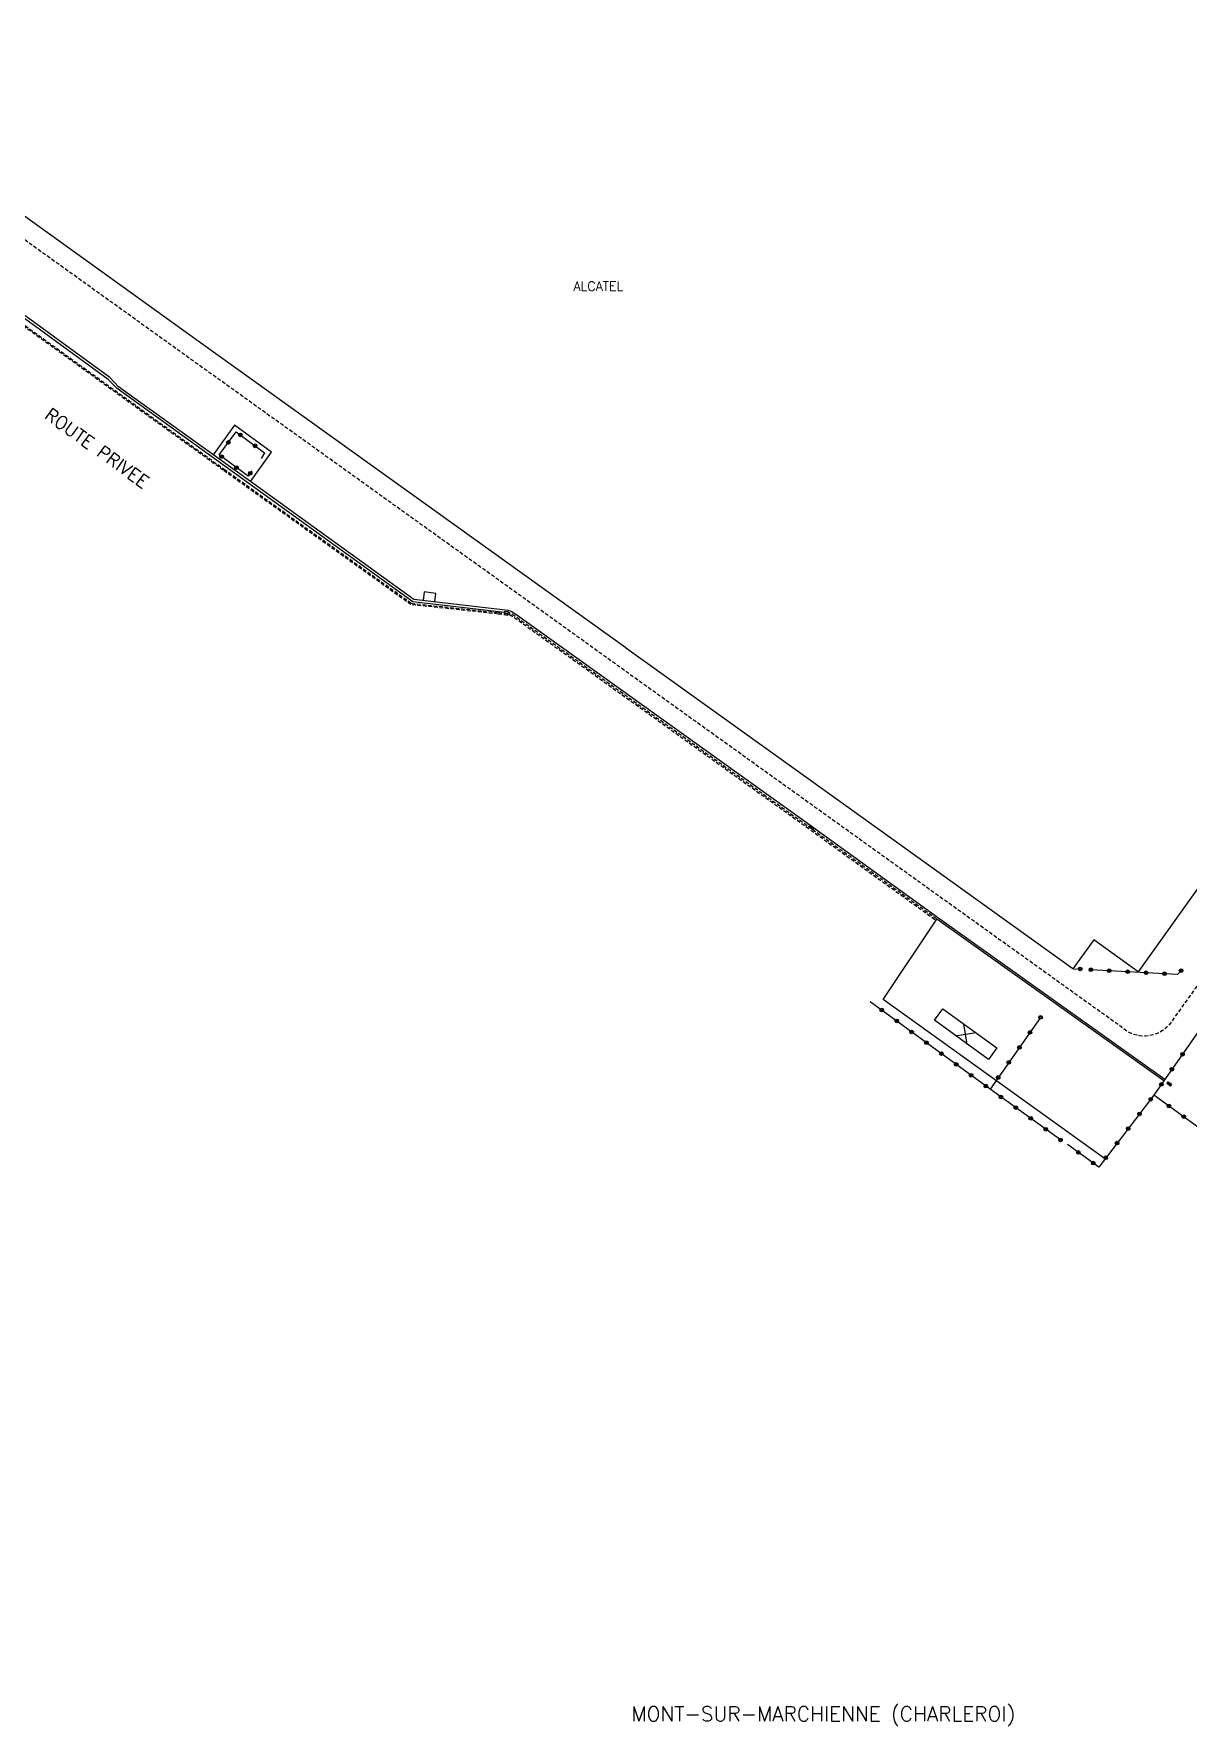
# Model space of a CAD drawing. Header units: millimetres. Extents: x 153000 to 154000, y 121000 to 121988.
# Drawn here: x 153346.4 to 153503.1, y 121011.8 to 121241.6 of the extents above; entities that cross this region are included whole.
import ezdxf
from ezdxf.enums import TextEntityAlignment as Align

# ---------------------------------------------------------------- set-up
doc = ezdxf.new("R2010")
doc.units = ezdxf.units.MM
doc.linetypes.add('DASHED', pattern=[0.75, 0.5, -0.25])
doc.layers.get('0').update_dxf_attribs({"linetype": 'CONTINUOUS'})
for name, color, linetype in [('W0001', 6, 'DASHED'), ('W0008', 7, 'CONTINUOUS'), ('W0100', 7, 'CONTINUOUS'), ('W0112', 1, 'DASHED'), ('W0322', 7, 'CONTINUOUS'), ('W0334', 7, 'CONTINUOUS'), ('W0400', 7, 'CONTINUOUS'), ('W0980', 7, 'CONTINUOUS'), ('W0984', 7, 'CONTINUOUS'), ('W0989', 7, 'CONTINUOUS'), ('W0991', 7, 'CONTINUOUS')]:
    doc.layers.add(name, color=color, linetype=linetype)
doc.styles.get("Standard").update_dxf_attribs({"font": 'romans.shx', "width": 0.85})

# ---------------------------------------------------------------- blocks, each defined once
blk = doc.blocks.new('t991o')
at = {"color": 0, "linetype": 'Continuous'}
for p, q in [((-1, 1), (1, -1)), ((-1, -1), (1, 1))]:
    blk.add_line(p, q, dxfattribs=at)
blk = doc.blocks.new('t322o')
at = {"color": 0, "linetype": 'Continuous'}
for radius in [0.25, 0.15]:
    blk.add_circle((0, 0), radius, dxfattribs=at)
blk = doc.blocks.new('T400')
for p, q in [((-0.15, 0.3), (0.15, 0.3)), ((-0.15, -0.25), (-0.15, 0.3)), ((-0.15, 0.15), (0.15, 0.15)), ((-0.15, 0), (0.15, 0)), ((0.15, 0.3), (0.15, -0.25)), ((-0.15, -0.15), (0.15, -0.15)), ((-0.15, -0.25), (-0.15, -0.3)), ((-0.15, -0.3), (0.15, -0.3)), ((0.15, -0.3), (0.15, -0.25))]:
    blk.add_line(p, q)

msp = doc.modelspace()

# ---------------------------------------------------------------- linework, layer by layer
at = {"layer": 'W0001', "flags": 128}
msp.add_lwpolyline([(153564.62, 121196.37), (153548.82, 121174.32, -0.000693), (153501.09, 121107.86), (153500.56, 121107.09, -0.382057), (153494.62, 121106.3), (153494.1, 121106.71), (153461.36, 121130.2), (153421.93, 121158.51), (153421.94, 121158.52), (153367.49, 121197.6), (153340.46, 121217.03), (153313.07, 121237.21), (153299.63, 121246.98), (153285.85, 121257.04), (153273.7, 121265.92), (153270.63, 121268.1), (153242.48, 121288.3)], format="xyb", dxfattribs=at)
at = {"layer": 'W0008'}
msp.add_lwpolyline([(153499.94, 121099.64), (153469.09, 121121.65), (153450.91, 121134.74), (153411.97, 121162.71), (153411.18, 121163.18), (153410.8, 121163.33), (153397.96, 121164.84), (153375.78, 121180.84), (153357.9, 121193.72), (153356.7, 121194.96), (153335.6, 121210.32), (153316.94, 121223.78), (153297, 121238.1), (153298.74, 121245.1), (153298.51, 121245.38), (153294.63, 121248.1), (153269.45, 121266.4), (153271.74, 121269.71), (153274.84, 121267.51), (153287, 121258.63)], dxfattribs=at)
at = {"layer": 'W0100'}
msp.add_lwpolyline([(153557.31, 121212.25), (153548.98, 121200.66), (153531.17, 121175.75), (153537.18, 121171.46), (153496.32, 121114.27), (153490.28, 121118.6), (153487.45, 121114.66), (153462.87, 121132.3), (153426.73, 121158.24), (153426.74, 121158.25), (153368.99, 121199.69), (153321.99, 121233.49), (153299.96, 121249.33), (153287, 121258.63), (153289.92, 121262.69), (153356.91, 121356.01), (153464.93, 121278.46)], dxfattribs=at)
msp.add_lwpolyline([(153469.79, 121109.23), (153477.12, 121103.93), (153475.99, 121102.36), (153468.66, 121107.67)], close=True, dxfattribs=at)
at = {"layer": 'W0112'}
msp.add_lwpolyline([(153295.79, 121237.59), (153320.33, 121219.99), (153334.87, 121209.48), (153372.21, 121182.53), (153397.65, 121164.3), (153409.44, 121163.04), (153410.71, 121162.85), (153410.68, 121162.66), (153409.42, 121162.85), (153397.58, 121164.12), (153372.1, 121182.38), (153334.76, 121209.33), (153320.22, 121219.84), (153295.68, 121237.44)], dxfattribs=at)
msp.add_lwpolyline([(153410.3, 121163.18), (153410.28, 121163), (153410.64, 121162.96), (153410.98, 121162.78), (153411.6, 121162.39), (153451.25, 121133.95), (153468.83, 121121.28), (153468.94, 121121.43), (153451.36, 121134.1), (153411.7, 121162.54), (153411.07, 121162.94), (153410.7, 121163.14)], close=True, dxfattribs=at)
at = {"layer": 'W0322'}
for points in [[(153375.99, 121182.29), (153375.49, 121181.55), (153371.54, 121184.46), (153373.85, 121187.59), (153377.72, 121184.74), (153377.24, 121183.99)], [(153488.44, 121114.64), (153487.54, 121114.57)], [(153502.14, 121114.42), (153501.67, 121113.89), (153489.86, 121114.54)], [(153485.78, 121091.42), (153476.21, 121098.32), (153459.95, 121110.19)], [(153483.07, 121108.07), (153476.21, 121098.32)], [(153505.2, 121107.16), (153498.46, 121097.52), (153490.96, 121087.74), (153486.71, 121090.8)], [(153530.58, 121074.2), (153498.46, 121097.52)]]:
    msp.add_lwpolyline(points, dxfattribs=at)
at = {"layer": 'W0334'}
for points in [[(153410.29, 121163.06), (153397.83, 121164.52), (153375.59, 121180.57), (153357.68, 121193.47), (153356.48, 121194.71), (153335.4, 121210.05), (153316.75, 121223.51), (153296.62, 121237.96), (153298.38, 121245.02), (153298.28, 121245.13), (153294.44, 121247.82)], [(153375.78, 121180.84), (153378.66, 121184.85), (153373.61, 121188.51), (153370.71, 121184.49)], [(153400.81, 121164.51), (153400.96, 121165.64), (153399.38, 121165.85), (153399.24, 121164.69)], [(153491.72, 121088.89), (153461.67, 121110.49), (153468.96, 121121.4)], [(153499.79, 121099.43), (153468.96, 121121.4)]]:
    msp.add_lwpolyline(points, dxfattribs=at)

# ---------------------------------------------------------------- block references
at = {"layer": 'W0322'}
for p, rotation in [((153372.79, 121186.15), 53.61948247670298), ((153374.42, 121187.17), 323.6194824767003), ((153376.43, 121185.69), 323.6194824767003), ((153371.87, 121184.22), 143.619482476799), ((153373.88, 121182.74), 143.619482476799), ((153375.77, 121181.97), 236.1571920097566), ((153488.44, 121114.64), 184.195919552681), ((153489.89, 121114.54), 176.851594479516), ((153492.39, 121114.4), 176.851594479516), ((153494.89, 121114.27), 176.851594479516), ((153502.14, 121114.42), 228.113968519613), ((153497.38, 121114.13), 176.851594479516), ((153499.88, 121113.99), 176.851594479516), ((153461.51, 121109.05), 143.868061121825), ((153463.53, 121107.58), 143.868061121825), ((153483.07, 121108.07), 234.869242126745), ((153465.55, 121106.1), 143.868061121825), ((153481.63, 121106.03), 234.869242126745), ((153467.57, 121104.63), 143.868061121825), ((153469.59, 121103.15), 143.868061121825), ((153480.19, 121103.98), 234.869242126745), ((153502.34, 121103.06), 235.007780364412), ((153471.61, 121101.68), 143.868061121825), ((153478.75, 121101.94), 234.869242126745), ((153500.9, 121101.02), 235.007780364412), ((153473.63, 121100.21), 143.868061121825), ((153475.64, 121098.73), 143.868061121825), ((153477.31, 121099.9), 234.869242126745), ((153499.47, 121098.97), 235.007780364412), ((153477.67, 121097.27), 144.234281294587), ((153479.7, 121095.81), 144.234281294587), ((153498.01, 121096.94), 232.504915921908), ((153500.48, 121096.05), 144.0235775855922), ((153481.73, 121094.35), 144.234281294587), ((153496.49, 121094.96), 232.504915921908), ((153502.5, 121094.58), 144.0235775855922), ((153483.76, 121092.88), 144.234281294587), ((153485.78, 121091.42), 144.234281294587), ((153494.97, 121092.97), 232.504915921908), ((153488.19, 121089.73), 144.309814905397), ((153491.92, 121089), 232.504915921908), ((153493.45, 121090.99), 232.504915921908), ((153490.22, 121088.27), 144.309814905397)]:
    msp.add_blockref('t322o', p, dxfattribs=dict(at, rotation=rotation))
at = {"layer": 'W0400'}
for p, rotation in [((153451.92, 121133.86), 234.258223562901), ((153500.52, 121099.04), 234.11799376474)]:
    msp.add_blockref('T400', p, dxfattribs=dict(at, rotation=rotation))
at = {"layer": 'W0991', "rotation": 54.11799376517982}
msp.add_blockref('t991o', (153472.89, 121105.8), dxfattribs=at)

# ---------------------------------------------------------------- texts
at = {"layer": 'W0980'}
msp.add_text('MONT-SUR-MARCHIENNE (CHARLEROI)', height=2, dxfattribs=at).set_placement((153453.57, 121013.32), align=Align.MIDDLE)
at = {"layer": 'W0984'}
msp.add_text('ALCATEL', height=1.25, dxfattribs=at).set_placement((153423.03, 121207.37), align=Align.MIDDLE)
at = {"layer": 'W0989'}
msp.add_text('ROUTE PRIVEE', height=1.75, rotation=324.279, dxfattribs=at).set_placement((153354.95, 121185.39), align=Align.MIDDLE)

doc.saveas('drawing.dxf')
